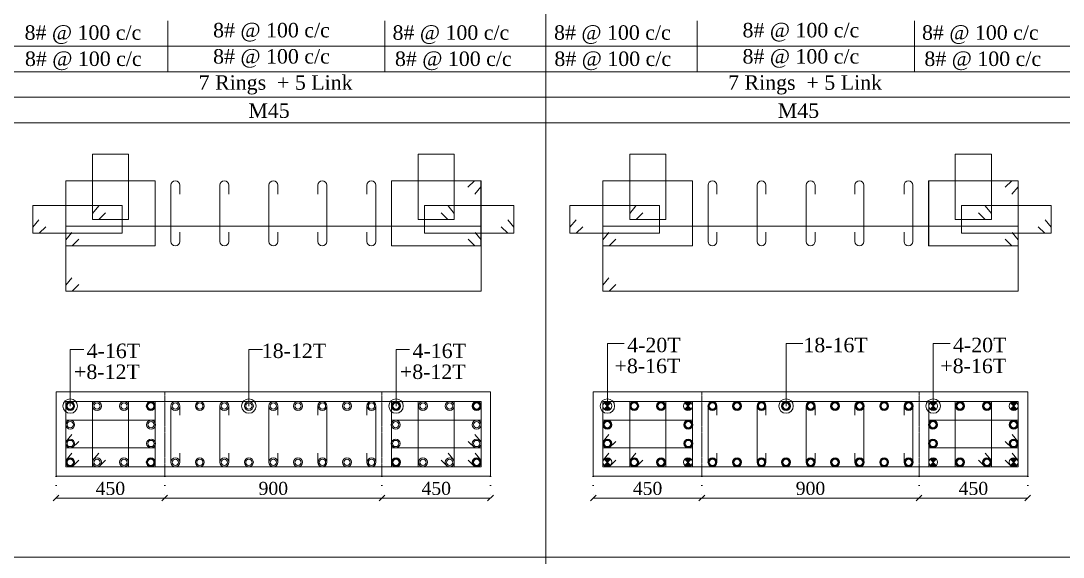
# Model space of a CAD drawing. Header units: millimetres. Extents: x 303 to 27724, y 300 to 68956.
# Drawn here: x 10195 to 14513, y 28306 to 30529 of the extents above; entities that cross this region are included whole.
import ezdxf

# ---------------------------------------------------------------- set-up
doc = ezdxf.new("R2010")
doc.units = ezdxf.units.MM
doc.linetypes.add('( Hidden )', pattern=[0.375, 0.25, -0.125])
doc.linetypes.add('DOT2', pattern=[0.125, 0, -0.125])
doc.layers.get('Defpoints').update_dxf_attribs({"lineweight": 0})
for name, color, linetype, lineweight in [('S-COL. STEEL DIA', 1, 'Continuous', 9), ('S-DIM FOOTING', 7, 'Continuous', 0), ('S-SECTION', 5, 'Continuous', 0), ('S-SECTION MARK', 7, 'Continuous', 0), ('S-SHEET', 7, 'Continuous', 0), ('S-STEEL', 1, 'Continuous', 9), ('S-STEEL-1', 1, 'Continuous', 0), ('S-STEEL-1 C.S.', 106, 'Continuous', 0), ('S-TEXT', 7, 'Continuous', 0)]:
    doc.layers.add(name, color=color, linetype=linetype, lineweight=lineweight)
doc.styles.add('AR', font='ARIALUNI.TTF', dxfattribs={"width": 0.8})
doc.styles.add('S-ROMANS', font='times.ttf')
doc.styles.add('TEXT', font='times.ttf')
doc.dimstyles.new('100', dxfattribs={"dimtxt": 180, "dimasz": 80, "dimexe": 0.18, "dimexo": 0.0625, "dimgap": 1, "dimtad": 1, "dimdec": 0, "dimzin": 0, "dimdsep": 46, "dimtxsty": 'AR', "dimblk": 'DOT', "dimcen": 0.09, "dimse1": 1, "dimse2": 1, "dimclrd": 50, "dimclrt": 256, "dimadec": 0, "dimazin": 0, "dimtfac": 1, "dimtdec": 0, "dimtix": 1, "dimtofl": 0, "dimtmove": 2, "dimatfit": 0, "dimfxl": 1, "dimtolj": 1, "dimtzin": 0, "dimlwd": -1, "dimarcsym": 0})
doc.dimstyles.new('SETU', dxfattribs={"dimtxt": 230, "dimasz": 0.2, "dimexe": 0.1, "dimexo": 0.1, "dimgap": 0.05, "dimtad": 1, "dimdec": 0, "dimzin": 0, "dimdsep": 46, "dimtxsty": 'TEXT', "dimblk": 'OBLIQUE', "dimcen": 0.09, "dimdle": 0.1, "dimclrd": 4, "dimclre": 256, "dimclrt": 256, "dimadec": 1, "dimazin": 0, "dimtfac": 1, "dimtdec": 0, "dimtix": 1, "dimtofl": 0, "dimtmove": 2, "dimatfit": 0, "dimfxl": 1, "dimtolj": 1, "dimtzin": 0, "dimlwd": -1, "dimlwe": -1, "dimarcsym": 1})

# ---------------------------------------------------------------- blocks, each defined once
blk = doc.blocks.new('*U4')
at = {"layer": 'S-COL. STEEL DIA'}
h = blk.add_hatch(color=256, dxfattribs=at)
h.dxf.hatch_style = 1
h.paths.add_polyline_path([(-18.5, 0, 1), (18.5, 0, 1)])
h.paths.add_polyline_path([(13, 0, -1), (-13, 0, -1)], flags=16)
at = {"layer": 'S-COL. STEEL DIA', "lineweight": 5}
for radius in [18.5, 13]:
    blk.add_circle((0, 0), radius, dxfattribs=at)
blk = doc.blocks.new('*U6')
at = {"layer": 'S-COL. STEEL DIA', "lineweight": 5}
for radius in [18.5, 13, 13]:
    blk.add_circle((0, 0), radius, dxfattribs=at)
blk = doc.blocks.new('_Oblique')
at = {"color": 0, "linetype": 'ByBlock', "lineweight": -2}
blk.add_line((-0.5, -0.5), (0.5, 0.5), dxfattribs=at)
blk = doc.blocks.new('*D2040')
at = {"layer": 'Defpoints', "color": 0}
for p in [(10340.5, 28641.2), (10790.5, 28641.2), (10790.5, 28551.3)]:
    blk.add_point(p, dxfattribs=at)
at = {"layer": 'S-DIM FOOTING', "linetype": 'DOT2', "ltscale": 300}
for p, q in [((10340.5, 28641.1), (10340.5, 28551.2)), ((10790.5, 28641.1), (10790.5, 28551.2))]:
    blk.add_line(p, q, dxfattribs=at)
at = {"layer": 'S-DIM FOOTING', "ltscale": 300}
blk.add_line((10340.4, 28551.3), (10790.7, 28551.3), dxfattribs=at)
at = {"layer": 'S-DIM FOOTING', "linetype": 'ByBlock', "xscale": 24, "yscale": 24, "zscale": 24, "rotation": 180}
blk.add_blockref('_Oblique', (10340.5, 28551.3), dxfattribs=at)
at = {"layer": 'S-DIM FOOTING', "linetype": 'ByBlock', "xscale": 24, "yscale": 24, "zscale": 24}
blk.add_blockref('_Oblique', (10790.5, 28551.3), dxfattribs=at)
at = {"layer": 'S-DIM FOOTING', "insert": (10565.5, 28590.8), "char_height": 54, "attachment_point": 5, "style": 'TEXT'}
blk.add_mtext('\\A1;450', dxfattribs=at)
blk = doc.blocks.new('*D2041')
at = {"layer": 'Defpoints', "color": 0}
for p in [(10790.5, 28641.2), (11690.5, 28641.2), (11690.5, 28551.3)]:
    blk.add_point(p, dxfattribs=at)
at = {"layer": 'S-DIM FOOTING', "linetype": 'DOT2', "ltscale": 300}
for p, q in [((10790.5, 28641.1), (10790.5, 28551.2)), ((11690.5, 28641.1), (11690.5, 28551.2))]:
    blk.add_line(p, q, dxfattribs=at)
at = {"layer": 'S-DIM FOOTING', "ltscale": 300}
blk.add_line((10790.4, 28551.3), (11690.7, 28551.3), dxfattribs=at)
at = {"layer": 'S-DIM FOOTING', "linetype": 'ByBlock', "xscale": 24, "yscale": 24, "zscale": 24, "rotation": 180}
blk.add_blockref('_Oblique', (10790.5, 28551.3), dxfattribs=at)
at = {"layer": 'S-DIM FOOTING', "linetype": 'ByBlock', "xscale": 24, "yscale": 24, "zscale": 24}
blk.add_blockref('_Oblique', (11690.5, 28551.3), dxfattribs=at)
at = {"layer": 'S-DIM FOOTING', "insert": (11240.5, 28590.9), "char_height": 54, "attachment_point": 5, "style": 'TEXT'}
blk.add_mtext('\\A1;900', dxfattribs=at)
blk = doc.blocks.new('*D2042')
at = {"layer": 'Defpoints', "color": 0}
for p in [(11690.5, 28641.2), (12140.5, 28641.2), (12140.5, 28551.3)]:
    blk.add_point(p, dxfattribs=at)
at = {"layer": 'S-DIM FOOTING', "linetype": 'DOT2', "ltscale": 300}
for p, q in [((11690.5, 28641.1), (11690.5, 28551.2)), ((12140.5, 28641.1), (12140.5, 28551.2))]:
    blk.add_line(p, q, dxfattribs=at)
at = {"layer": 'S-DIM FOOTING', "ltscale": 300}
blk.add_line((11690.4, 28551.3), (12140.7, 28551.3), dxfattribs=at)
at = {"layer": 'S-DIM FOOTING', "linetype": 'ByBlock', "xscale": 24, "yscale": 24, "zscale": 24, "rotation": 180}
blk.add_blockref('_Oblique', (11690.5, 28551.3), dxfattribs=at)
at = {"layer": 'S-DIM FOOTING', "linetype": 'ByBlock', "xscale": 24, "yscale": 24, "zscale": 24}
blk.add_blockref('_Oblique', (12140.5, 28551.3), dxfattribs=at)
at = {"layer": 'S-DIM FOOTING', "insert": (11915.5, 28590.8), "char_height": 54, "attachment_point": 5, "style": 'TEXT'}
blk.add_mtext('\\A1;450', dxfattribs=at)
blk = doc.blocks.new('_Dot')
at = {"linetype": 'ByBlock', "lineweight": -2}
blk.add_line((-0.5, 0), (-1, 0), dxfattribs=at)
at = {"linetype": 'ByBlock', "const_width": 0.5}
blk.add_lwpolyline([(-0.25, 0, 1), (0.25, 0, 1)], format="xyb", close=True, dxfattribs=at)
blk = doc.blocks.new('*U18')
at = {"layer": 'S-COL. STEEL DIA'}
h = blk.add_hatch(color=256, dxfattribs=at)
h.dxf.hatch_style = 1
h.paths.add_polyline_path([(0, 0), (0, -18.5, 0.198912), (13, -13)])
h.paths.add_polyline_path([(0, 0), (-13, -13, 0.198912), (0, -18.5)])
h.paths.add_polyline_path([(0, 18.5, 0.198912), (-13, 13), (0, 0)])
h.paths.add_polyline_path([(13, 13, 0.198912), (0, 18.5), (0, 0)])
at = {"layer": 'S-COL. STEEL DIA', "lineweight": 5}
for p, q in [((-13, 13), (13, -13)), ((13, 13), (-13, -13))]:
    blk.add_line(p, q, dxfattribs=at)
blk.add_circle((0, 0), 18.5, dxfattribs=at)
blk = doc.blocks.new('*D2082')
at = {"layer": 'Defpoints', "color": 0}
for p in [(12566.1, 28641.2), (13016.1, 28641.2), (13016.1, 28551.3)]:
    blk.add_point(p, dxfattribs=at)
at = {"layer": 'S-DIM FOOTING', "linetype": 'DOT2', "ltscale": 300}
for p, q in [((12566.1, 28641.1), (12566.1, 28551.2)), ((13016.1, 28641.1), (13016.1, 28551.2))]:
    blk.add_line(p, q, dxfattribs=at)
at = {"layer": 'S-DIM FOOTING', "ltscale": 300}
blk.add_line((12566, 28551.3), (13016.2, 28551.3), dxfattribs=at)
at = {"layer": 'S-DIM FOOTING', "linetype": 'ByBlock', "xscale": 24, "yscale": 24, "zscale": 24, "rotation": 180}
blk.add_blockref('_Oblique', (12566.1, 28551.3), dxfattribs=at)
at = {"layer": 'S-DIM FOOTING', "linetype": 'ByBlock', "xscale": 24, "yscale": 24, "zscale": 24}
blk.add_blockref('_Oblique', (13016.1, 28551.3), dxfattribs=at)
at = {"layer": 'S-DIM FOOTING', "insert": (12791.1, 28590.8), "char_height": 54, "attachment_point": 5, "style": 'TEXT'}
blk.add_mtext('\\A1;450', dxfattribs=at)
blk = doc.blocks.new('*D2083')
at = {"layer": 'Defpoints', "color": 0}
for p in [(13016.1, 28641.2), (13916.1, 28641.2), (13916.1, 28551.3)]:
    blk.add_point(p, dxfattribs=at)
at = {"layer": 'S-DIM FOOTING', "linetype": 'DOT2', "ltscale": 300}
for p, q in [((13016.1, 28641.1), (13016.1, 28551.2)), ((13916.1, 28641.1), (13916.1, 28551.2))]:
    blk.add_line(p, q, dxfattribs=at)
at = {"layer": 'S-DIM FOOTING', "ltscale": 300}
blk.add_line((13016, 28551.3), (13916.2, 28551.3), dxfattribs=at)
at = {"layer": 'S-DIM FOOTING', "linetype": 'ByBlock', "xscale": 24, "yscale": 24, "zscale": 24, "rotation": 180}
blk.add_blockref('_Oblique', (13016.1, 28551.3), dxfattribs=at)
at = {"layer": 'S-DIM FOOTING', "linetype": 'ByBlock', "xscale": 24, "yscale": 24, "zscale": 24}
blk.add_blockref('_Oblique', (13916.1, 28551.3), dxfattribs=at)
at = {"layer": 'S-DIM FOOTING', "insert": (13466.1, 28590.9), "char_height": 54, "attachment_point": 5, "style": 'TEXT'}
blk.add_mtext('\\A1;900', dxfattribs=at)
blk = doc.blocks.new('*D2084')
at = {"layer": 'Defpoints', "color": 0}
for p in [(13916.1, 28641.2), (14366.1, 28641.2), (14366.1, 28551.3)]:
    blk.add_point(p, dxfattribs=at)
at = {"layer": 'S-DIM FOOTING', "linetype": 'DOT2', "ltscale": 300}
for p, q in [((13916.1, 28641.1), (13916.1, 28551.2)), ((14366.1, 28641.1), (14366.1, 28551.2))]:
    blk.add_line(p, q, dxfattribs=at)
at = {"layer": 'S-DIM FOOTING', "ltscale": 300}
blk.add_line((13916, 28551.3), (14366.2, 28551.3), dxfattribs=at)
at = {"layer": 'S-DIM FOOTING', "linetype": 'ByBlock', "xscale": 24, "yscale": 24, "zscale": 24, "rotation": 180}
blk.add_blockref('_Oblique', (13916.1, 28551.3), dxfattribs=at)
at = {"layer": 'S-DIM FOOTING', "linetype": 'ByBlock', "xscale": 24, "yscale": 24, "zscale": 24}
blk.add_blockref('_Oblique', (14366.1, 28551.3), dxfattribs=at)
at = {"layer": 'S-DIM FOOTING', "insert": (14141.1, 28590.8), "char_height": 54, "attachment_point": 5, "style": 'TEXT'}
blk.add_mtext('\\A1;450', dxfattribs=at)

msp = doc.modelspace()

# ---------------------------------------------------------------- linework, layer by layer
at = {"layer": 'S-SECTION'}
for points, elevation in [([(12140.5, 28641.2), (12140.5, 28991.2), (10340.5, 28991.2), (10340.5, 28641.2)], 7.7), ([(14366.1, 28641.2), (14366.1, 28991.2), (12566.1, 28991.2), (12566.1, 28641.2)], 8.3)]:
    msp.add_lwpolyline(points, close=True, dxfattribs=dict(at, elevation=elevation))
at = {"layer": 'S-SHEET'}
for p, q in [((12369.1, 68956, -0.3), (12369.1, 299.8, 0.2)), ((10803, 30529.3, -0.1), (10803, 30318, -0.1)), ((11703, 30529.3, -0.1), (11703, 30318, -0.1)), ((12996.6, 30529.3, -0.7), (12996.6, 30318, -0.7)), ((13896.6, 30529.3, -0.7), (13896.6, 30318, -0.7)), ((303, 30423.7, -0.7), (27724.1, 30423.7, -0.7)), ((303, 30318.2, -0.7), (27724.1, 30318.2, -0.7)), ((303, 30212.7, -0.7), (27724.1, 30212.7, -0.7)), ((303, 28306.2, 7.4), (27724.1, 28306.2, 7.4))]:
    msp.add_line(p, q, dxfattribs=at)
at = {"layer": 'S-SHEET', "color": 0}
msp.add_line((303, 30107.2, -0.7), (27724.1, 30107.2, -0.7), dxfattribs=at)
at = {"layer": 'S-STEEL', "color": 3}
for points, elevation in [([(10852.9, 29652.8), (10852.9, 29615, -1), (10816, 29615), (10816, 29848.1, -1), (10852.9, 29848.1), (10852.9, 29810.9)], 7.7), ([(11056.2, 29652.8), (11056.2, 29615, -1), (11019.3, 29615), (11019.3, 29848.1, -1), (11056.2, 29848.1), (11056.2, 29810.9)], 7.7), ([(11259.4, 29652.8), (11259.4, 29615, -1), (11222.5, 29615), (11222.5, 29848.1, -1), (11259.4, 29848.1), (11259.4, 29810.9)], 7.7), ([(11424.9, 29652.8), (11424.9, 29615, 1), (11461.8, 29615), (11461.8, 29848.1, 1), (11424.9, 29848.1), (11424.9, 29810.9)], 7.7), ([(11628.1, 29652.8), (11628.1, 29615, 1), (11665, 29615), (11665, 29848.1, 1), (11628.1, 29848.1), (11628.1, 29810.9)], 7.7), ([(13078.5, 29652.8), (13078.5, 29615, -1), (13041.6, 29615), (13041.6, 29848.1, -1), (13078.5, 29848.1), (13078.5, 29810.9)], 8.3), ([(13281.7, 29652.8), (13281.7, 29615, -1), (13244.8, 29615), (13244.8, 29848.1, -1), (13281.7, 29848.1), (13281.7, 29810.9)], 8.3), ([(13484.9, 29652.8), (13484.9, 29615, -1), (13448, 29615), (13448, 29848.1, -1), (13484.9, 29848.1), (13484.9, 29810.9)], 8.3), ([(13650.5, 29652.8), (13650.5, 29615, 1), (13687.4, 29615), (13687.4, 29848.1, 1), (13650.5, 29848.1), (13650.5, 29810.9)], 8.3), ([(13853.7, 29652.8), (13853.7, 29615, 1), (13890.6, 29615), (13890.6, 29848.1, 1), (13853.7, 29848.1), (13853.7, 29810.9)], 8.3), ([(10852.9, 28895), (10852.9, 28932.7, 1), (10816, 28932.7), (10816, 28699.6, 1), (10852.9, 28699.6), (10852.9, 28736.9)], 7.7), ([(11056.2, 28895), (11056.2, 28932.7, 1), (11019.3, 28932.7), (11019.3, 28699.6, 1), (11056.2, 28699.6), (11056.2, 28736.9)], 7.7), ([(11259.4, 28895), (11259.4, 28932.7, 1), (11222.5, 28932.7), (11222.5, 28699.6, 1), (11259.4, 28699.6), (11259.4, 28736.9)], 7.7), ([(11424.9, 28895), (11424.9, 28932.7, -1), (11461.8, 28932.7), (11461.8, 28699.6, -1), (11424.9, 28699.6), (11424.9, 28736.9)], 7.7), ([(11628.1, 28895), (11628.1, 28932.7, -1), (11665, 28932.7), (11665, 28699.6, -1), (11628.1, 28699.6), (11628.1, 28736.9)], 7.7), ([(13078.5, 28895), (13078.5, 28932.7, 1), (13041.6, 28932.7), (13041.6, 28699.6, 1), (13078.5, 28699.6), (13078.5, 28736.9)], 8.3), ([(13281.7, 28895), (13281.7, 28932.7, 1), (13244.8, 28932.7), (13244.8, 28699.6, 1), (13281.7, 28699.6), (13281.7, 28736.9)], 8.3), ([(13484.9, 28895), (13484.9, 28932.7, 1), (13448, 28932.7), (13448, 28699.6, 1), (13484.9, 28699.6), (13484.9, 28736.9)], 8.3), ([(13650.5, 28895), (13650.5, 28932.7, -1), (13687.4, 28932.7), (13687.4, 28699.6, -1), (13650.5, 28699.6), (13650.5, 28736.9)], 8.3), ([(13853.7, 28895), (13853.7, 28932.7, -1), (13890.6, 28932.7), (13890.6, 28699.6, -1), (13853.7, 28699.6), (13853.7, 28736.9)], 8.3)]:
    msp.add_lwpolyline(points, format="xyb", dxfattribs=dict(at, elevation=elevation))
at = {"layer": 'S-STEEL', "color": 1}
for points, elevation in [([(12047, 29839.3), (12074.5, 29866.7), (12100.6, 29866.7), (12100.6, 29596.7), (11729.8, 29596.7), (11729.8, 29866.7), (12100.6, 29866.7), (12100.6, 29841.6), (12075.4, 29810.8)], 7.7), ([(14272.6, 29839.3), (14300.1, 29866.7), (14326.1, 29866.7), (14326.1, 29596.7), (13955.3, 29596.7), (13955.3, 29866.7), (14326.1, 29866.7), (14326.1, 29841.6), (14300.9, 29810.8)], 8.3), ([(10434.1, 29435.9), (10406.6, 29408.6), (10380.5, 29408.6), (10380.5, 29678.6), (12101.3, 29678.6), (12101.3, 29408.6), (10380.5, 29408.6), (10380.5, 29433.6), (10405.7, 29464.5)], 7.7), ([(12659.6, 29435.9), (12632.1, 29408.6), (12606.1, 29408.6), (12606.1, 29678.6), (14326.9, 29678.6), (14326.9, 29408.6), (12606.1, 29408.6), (12606.1, 29433.6), (12631.3, 29464.5)], 8.3), ([(10434.1, 28708.5), (10406.6, 28681.2), (10380.5, 28681.2), (10380.5, 28951.2), (12101.3, 28951.2), (12101.3, 28681.2), (10380.5, 28681.2), (10380.5, 28706.2), (10405.7, 28737.1)], 7.7), ([(12659.6, 28708.5), (12632.1, 28681.2), (12606.1, 28681.2), (12606.1, 28951.2), (14326.9, 28951.2), (14326.9, 28681.2), (12606.1, 28681.2), (12606.1, 28706.2), (12631.3, 28737.1)], 8.3)]:
    msp.add_lwpolyline(points, dxfattribs=dict(at, elevation=elevation))
at = {"layer": 'S-STEEL-1', "color": 41}
for points, elevation in [([(10545.4, 29733.4), (10517.9, 29706.1), (10491.8, 29706.1), (10491.8, 29976.1), (10641.2, 29976.1), (10641.2, 29706.1), (10491.8, 29706.1), (10491.8, 29731.1), (10517, 29761.9)], 7.7), ([(11936.5, 29733.4), (11964, 29706.1), (11990.1, 29706.1), (11990, 29976.1), (11840.6, 29976.1), (11840.6, 29706.1), (11990.1, 29706.1), (11990.1, 29731.1), (11964.9, 29761.9)], 7.7), ([(12770.9, 29733.4), (12743.4, 29706.1), (12717.4, 29706.1), (12717.4, 29976.1), (12866.8, 29976.1), (12866.8, 29706.1), (12717.4, 29706.1), (12717.4, 29731.1), (12742.6, 29761.9)], 8.3), ([(14162, 29733.4), (14189.6, 29706.1), (14215.6, 29706.1), (14215.6, 29976.1), (14066.2, 29976.1), (14066.2, 29706.1), (14215.6, 29706.1), (14215.6, 29731.1), (14190.4, 29761.9)], 8.3), ([(10297.7, 29676.1), (10270.2, 29648.8), (10244.1, 29648.8), (10244.1, 29763.8), (10614.9, 29763.8), (10614.9, 29648.8), (10244.1, 29648.8), (10244.1, 29673.8), (10269.3, 29704.6)], 7.7), ([(12184.2, 29676.1), (12211.7, 29648.8), (12237.7, 29648.8), (12237.7, 29763.8), (11866.9, 29763.8), (11866.9, 29648.8), (12237.7, 29648.8), (12237.7, 29673.8), (12212.5, 29704.6)], 7.7), ([(12523.2, 29676.1), (12495.7, 29648.8), (12469.7, 29648.8), (12469.7, 29763.8), (12840.5, 29763.8), (12840.5, 29648.8), (12469.7, 29648.8), (12469.7, 29673.8), (12494.9, 29704.6)], 8.3), ([(14409.7, 29676.1), (14437.3, 29648.8), (14463.3, 29648.8), (14463.3, 29763.8), (14092.5, 29763.8), (14092.5, 29648.8), (14463.3, 29648.8), (14463.3, 29673.8), (14438.1, 29704.6)], 8.3), ([(10545.4, 28708.5), (10517.9, 28681.2), (10491.8, 28681.2), (10491.8, 28951.2), (10641.2, 28951.2), (10641.2, 28681.2), (10491.8, 28681.2), (10491.8, 28706.2), (10517, 28737.1)], 7.7), ([(11936.5, 28708.5), (11964, 28681.2), (11990.1, 28681.2), (11990, 28951.2), (11840.6, 28951.2), (11840.6, 28681.2), (11990.1, 28681.2), (11990.1, 28706.2), (11964.9, 28737.1)], 7.7), ([(12770.9, 28708.5), (12743.4, 28681.2), (12717.4, 28681.2), (12717.4, 28951.2), (12866.8, 28951.2), (12866.8, 28681.2), (12717.4, 28681.2), (12717.4, 28706.2), (12742.6, 28737.1)], 8.3), ([(14162, 28708.5), (14189.6, 28681.2), (14215.6, 28681.2), (14215.6, 28951.2), (14066.2, 28951.2), (14066.2, 28681.2), (14215.6, 28681.2), (14215.6, 28706.2), (14190.4, 28737.1)], 8.3), ([(10434.1, 28786.2), (10406.6, 28758.9), (10380.5, 28758.9), (10380.5, 28873.9), (10751.3, 28873.9), (10751.3, 28758.9), (10380.5, 28758.9), (10380.5, 28783.9), (10405.7, 28814.8)], 7.7), ([(12047.8, 28786.2), (12075.3, 28758.9), (12101.3, 28758.9), (12101.3, 28873.9), (11730.5, 28873.9), (11730.5, 28758.9), (12101.3, 28758.9), (12101.3, 28783.9), (12076.1, 28814.8)], 7.7), ([(12659.6, 28786.2), (12632.1, 28758.9), (12606.1, 28758.9), (12606.1, 28873.9), (12976.9, 28873.9), (12976.9, 28758.9), (12606.1, 28758.9), (12606.1, 28783.9), (12631.3, 28814.8)], 8.3), ([(14273.3, 28786.2), (14300.9, 28758.9), (14326.9, 28758.9), (14326.9, 28873.9), (13956.1, 28873.9), (13956.1, 28758.9), (14326.9, 28758.9), (14326.9, 28783.9), (14301.7, 28814.8)], 8.3)]:
    msp.add_lwpolyline(points, dxfattribs=dict(at, elevation=elevation))
at = {"layer": 'S-STEEL-1', "color": 6}
for points, elevation in [([(10434.1, 29624), (10406.6, 29596.7), (10380.5, 29596.7), (10380.5, 29866.7), (10751.3, 29866.7), (10751.3, 29596.7), (10380.5, 29596.7), (10380.5, 29621.7), (10405.7, 29652.6)], 7.7), ([(12047.8, 29624), (12075.3, 29596.7), (12101.3, 29596.7), (12101.3, 29866.7), (11730.5, 29866.7), (11730.5, 29596.7), (12101.3, 29596.7), (12101.3, 29621.7), (12076.2, 29652.6)], 7.7), ([(12659.6, 29624), (12632.1, 29596.7), (12606.1, 29596.7), (12606.1, 29866.7), (12976.9, 29866.7), (12976.9, 29596.7), (12606.1, 29596.7), (12606.1, 29621.7), (12631.3, 29652.6)], 8.3), ([(14273.3, 29624), (14300.9, 29596.7), (14326.9, 29596.7), (14326.9, 29866.7), (13956.1, 29866.7), (13956.1, 29596.7), (14326.9, 29596.7), (14326.9, 29621.7), (14301.7, 29652.6)], 8.3), ([(10434.1, 28708.5), (10406.6, 28681.2), (10380.5, 28681.2), (10380.5, 28951.2), (10751.3, 28951.2), (10751.3, 28681.2), (10380.5, 28681.2), (10380.5, 28706.2), (10405.7, 28737.1)], 7.7), ([(12047.8, 28708.5), (12075.3, 28681.2), (12101.3, 28681.2), (12101.3, 28951.2), (11730.5, 28951.2), (11730.5, 28681.2), (12101.3, 28681.2), (12101.3, 28706.2), (12076.2, 28737.1)], 7.7), ([(12659.6, 28708.5), (12632.1, 28681.2), (12606.1, 28681.2), (12606.1, 28951.2), (12976.9, 28951.2), (12976.9, 28681.2), (12606.1, 28681.2), (12606.1, 28706.2), (12631.3, 28737.1)], 8.3), ([(14273.3, 28708.5), (14300.9, 28681.2), (14326.9, 28681.2), (14326.9, 28951.2), (13956.1, 28951.2), (13956.1, 28681.2), (14326.9, 28681.2), (14326.9, 28706.2), (14301.7, 28737.1)], 8.3)]:
    msp.add_lwpolyline(points, dxfattribs=dict(at, elevation=elevation))
at = {"layer": 'S-STEEL-1 C.S.', "color": 8, "linetype": '( Hidden )'}
for p, q in [((10790.5, 28641.2, 7.7), (10790.5, 28991.2, 7.7)), ((11690.5, 28641.2, 7.7), (11690.5, 28991.2, 7.7)), ((13016.1, 28641.2, 8.3), (13016.1, 28991.2, 8.3)), ((13916.1, 28641.2, 8.3), (13916.1, 28991.2, 8.3))]:
    msp.add_line(p, q, dxfattribs=at)

# ---------------------------------------------------------------- block references
at = {"layer": 'S-COL. STEEL DIA', "xscale": -1, "rotation": 180}
for name, p in [('*U4', (10399, 28932.7, 7.7)), ('*U6', (10834.5, 28932.7, 7.7)), ('*U6', (10936.1, 28932.7, 7.7)), ('*U6', (11037.7, 28932.7, 7.7)), ('*U6', (11139.3, 28932.7, 7.7)), ('*U6', (11240.9, 28932.7, 7.7)), ('*U6', (11342.6, 28932.7, 7.7)), ('*U6', (11444.2, 28932.7, 7.7)), ('*U6', (11545.8, 28932.7, 7.7)), ('*U6', (11647.4, 28932.7, 7.7)), ('*U4', (11749, 28932.7, 7.7)), ('*U6', (11860.3, 28932.7, 7.7)), ('*U6', (11971.6, 28932.7, 7.7)), ('*U18', (12624.5, 28932.7, 8.3)), ('*U4', (13060, 28932.7, 8.3)), ('*U4', (13161.7, 28932.7, 8.3)), ('*U4', (13263.3, 28932.7, 8.3)), ('*U4', (13364.9, 28932.7, 8.3)), ('*U4', (13466.5, 28932.7, 8.3)), ('*U4', (13568.1, 28932.7, 8.3)), ('*U4', (13669.7, 28932.7, 8.3)), ('*U4', (13771.3, 28932.7, 8.3)), ('*U4', (13872.9, 28932.7, 8.3)), ('*U18', (13974.5, 28932.7, 8.3)), ('*U4', (14085.8, 28932.7, 8.3)), ('*U4', (14197.1, 28932.7, 8.3))]:
    msp.add_blockref(name, p, dxfattribs=at)
at = {"layer": 'S-COL. STEEL DIA', "rotation": 180}
for name, p in [('*U6', (10510.3, 28932.7, 7.7)), ('*U6', (10621.6, 28932.7, 7.7)), ('*U4', (10732.9, 28932.7, 7.7)), ('*U4', (12082.9, 28932.7, 7.7)), ('*U4', (12735.8, 28932.7, 8.3)), ('*U4', (12847.1, 28932.7, 8.3)), ('*U18', (12958.4, 28932.7, 8.3)), ('*U18', (14308.4, 28932.7, 8.3))]:
    msp.add_blockref(name, p, dxfattribs=at)
at = {"layer": 'S-COL. STEEL DIA'}
for name, p in [('*U6', (10399, 28855, 7.7)), ('*U6', (11747.8, 28855, 7.7)), ('*U4', (12624.5, 28855, 8.3)), ('*U4', (13973.3, 28855, 8.3)), ('*U6', (10399, 28777.3, 7.7)), ('*U6', (11747.8, 28777.3, 7.7)), ('*U4', (12624.5, 28777.3, 8.3)), ('*U4', (13973.3, 28777.3, 8.3)), ('*U4', (10399, 28699.6, 7.7)), ('*U6', (10834.5, 28699.6, 7.7)), ('*U6', (10936.1, 28699.6, 7.7)), ('*U6', (11037.7, 28699.6, 7.7)), ('*U6', (11139.3, 28699.6, 7.7)), ('*U6', (11240.9, 28699.6, 7.7)), ('*U6', (11342.6, 28699.6, 7.7)), ('*U6', (11444.2, 28699.6, 7.7)), ('*U6', (11545.8, 28699.6, 7.7)), ('*U6', (11647.4, 28699.6, 7.7)), ('*U4', (11749, 28699.6, 7.7)), ('*U6', (11860.3, 28699.6, 7.7)), ('*U6', (11971.6, 28699.6, 7.7)), ('*U18', (12624.5, 28699.6, 8.3)), ('*U4', (13060, 28699.6, 8.3)), ('*U4', (13161.7, 28699.6, 8.3)), ('*U4', (13263.3, 28699.6, 8.3)), ('*U4', (13364.9, 28699.6, 8.3)), ('*U4', (13466.5, 28699.6, 8.3)), ('*U4', (13568.1, 28699.6, 8.3)), ('*U4', (13669.7, 28699.6, 8.3)), ('*U4', (13771.3, 28699.6, 8.3)), ('*U4', (13872.9, 28699.6, 8.3)), ('*U18', (13974.5, 28699.6, 8.3)), ('*U4', (14085.8, 28699.6, 8.3)), ('*U4', (14197.1, 28699.6, 8.3))]:
    msp.add_blockref(name, p, dxfattribs=at)
at = {"layer": 'S-COL. STEEL DIA', "xscale": -1}
for name, p in [('*U6', (10734.1, 28855, 7.7)), ('*U6', (12082.9, 28855, 7.7)), ('*U4', (12959.6, 28855, 8.3)), ('*U4', (14308.4, 28855, 8.3)), ('*U6', (10734.1, 28777.3, 7.7)), ('*U6', (12082.9, 28777.3, 7.7)), ('*U4', (12959.6, 28777.3, 8.3)), ('*U4', (14308.4, 28777.3, 8.3)), ('*U6', (10510.3, 28699.6, 7.7)), ('*U6', (10621.6, 28699.6, 7.7)), ('*U4', (10732.9, 28699.6, 7.7)), ('*U4', (12082.9, 28699.6, 7.7)), ('*U4', (12735.8, 28699.6, 8.3)), ('*U4', (12847.1, 28699.6, 8.3)), ('*U18', (12958.4, 28699.6, 8.3)), ('*U18', (14308.4, 28699.6, 8.3))]:
    msp.add_blockref(name, p, dxfattribs=at)

# ---------------------------------------------------------------- texts
at = {"layer": 'S-TEXT', "style": 'S-ROMANS'}
for s, p in [('8# @ 100 c/c', (10210, 30450.8, -0.1)), ('8# @ 100 c/c', (10991, 30460.8, -0.1)), ('8# @ 100 c/c', (11734.5, 30450.8, -0.1)), ('8# @ 100 c/c', (12403.6, 30450.8, -0.7)), ('8# @ 100 c/c', (13184.6, 30460.8, -0.7)), ('8# @ 100 c/c', (13928.1, 30450.8, -0.7)), ('8# @ 100 c/c', (10211.5, 30342.2, -0.1)), ('8# @ 100 c/c', (10991, 30352.2, -0.1)), ('8# @ 100 c/c', (11744.5, 30342.2, -0.1)), ('8# @ 100 c/c', (12405.1, 30342.2, -0.7)), ('8# @ 100 c/c', (13184.6, 30352.2, -0.7)), ('8# @ 100 c/c', (13938.1, 30342.2, -0.7)), ('7 Rings  + 5 Link', (10931.3, 30243.7, -0.1)), ('7 Rings  + 5 Link', (13124.9, 30243.7, -0.7)), ('M45', (11137.2, 30127, -0.1)), ('M45', (13330.7, 30127, -0.7))]:
    msp.add_text(s, height=60, dxfattribs=at).set_placement(p)
at = {"layer": 'S-TEXT', "color": 7, "style": 'TEXT'}
for s, p in [('4-20T', (12706.7, 29155.6, 8.3)), ('18-16T', (13436.7, 29155.6, 8.3)), ('4-20T', (14056.7, 29155.6, 8.3)), ('4-16T', (10467.4, 29131.5, 7.7)), ('18-12T', (11192.7, 29131.5, 7.7)), ('4-16T', (11817.4, 29131.5, 7.7)), ('+8-16T', (12654.4, 29068.9, 8.3)), ('+8-16T', (14004.4, 29068.9, 8.3)), ('+8-12T', (10415, 29044.7, 7.7)), ('+8-12T', (11765, 29044.7, 7.7))]:
    msp.add_text(s, height=60, dxfattribs=at).set_placement(p)

# ---------------------------------------------------------------- dimensions: what is measured, and where the dimension line sits
at = {"layer": 'S-DIM FOOTING', "ltscale": 300}
for base, p1, p2, picture, middle in [((10790.5, 28551.3, 7.3), (10340.5, 28641.2, 7.7), (10790.5, 28641.2, 7.7), '*D2040', (10565.5, 28590.8, 7.3)), ((11690.5, 28551.3, 7.3), (10790.5, 28641.2, 7.7), (11690.5, 28641.2, 7.7), '*D2041', (11240.5, 28590.9, 7.3)), ((12140.5, 28551.3, 7.3), (11690.5, 28641.2, 7.7), (12140.5, 28641.2, 7.7), '*D2042', (11915.5, 28590.8, 7.3)), ((13016.1, 28551.3, 7.9), (12566.1, 28641.2, 8.3), (13016.1, 28641.2, 8.3), '*D2082', (12791.1, 28590.8, 7.9)), ((13916.1, 28551.3, 7.9), (13016.1, 28641.2, 8.3), (13916.1, 28641.2, 8.3), '*D2083', (13466.1, 28590.9, 7.9)), ((14366.1, 28551.3, 7.9), (13916.1, 28641.2, 8.3), (14366.1, 28641.2, 8.3), '*D2084', (14141.1, 28590.8, 7.9))]:
    dim = msp.add_linear_dim(base=base, p1=p1, p2=p2, angle=180, dimstyle='SETU', override={"dimscale": 1.2, "dimtxt": 45, "dimasz": 20, "dimgap": 10, "dimblk1": 'Oblique', "dimblk2": 'Oblique', "dimsah": 1, "dimclrd": 256, "dimarcsym": 1}, dxfattribs=at)
    dim.commit()
    dim.dimension.update_dxf_attribs({"geometry": picture, "text_midpoint": middle})

# ---------------------------------------------------------------- leaders
at = {"layer": 'S-SECTION MARK'}
for points in [[(10399, 28932.7, 7.7), (10399, 29167.3, 7.7), (10455.4, 29167.3, 7.7)], [(11139.3, 28932.7, 7.7), (11139.3, 29167.3, 7.7), (11195.8, 29167.3, 7.7)], [(11749, 28932.7, 7.7), (11749, 29167.3, 7.7), (11805.4, 29167.3, 7.7)], [(12624.5, 28932.7, 8.3), (12624.5, 29191.5, 8.3), (12694.8, 29191.5, 8.3)], [(13364.9, 28932.7, 8.3), (13364.9, 29191.5, 8.3), (13435.1, 29191.5, 8.3)], [(13974.5, 28932.7, 8.3), (13974.5, 29191.5, 8.3), (14044.8, 29191.5, 8.3)]]:
    msp.add_leader(points, dimstyle='100', override={"dimasz": 60, "dimtad": 0, "dimclrd": 256, "dimldrblk": 'DotBlank', "dimfxl": 50, "dimfxlon": 1, "dimarcsym": 1}, dxfattribs=at)

doc.saveas('drawing.dxf')
